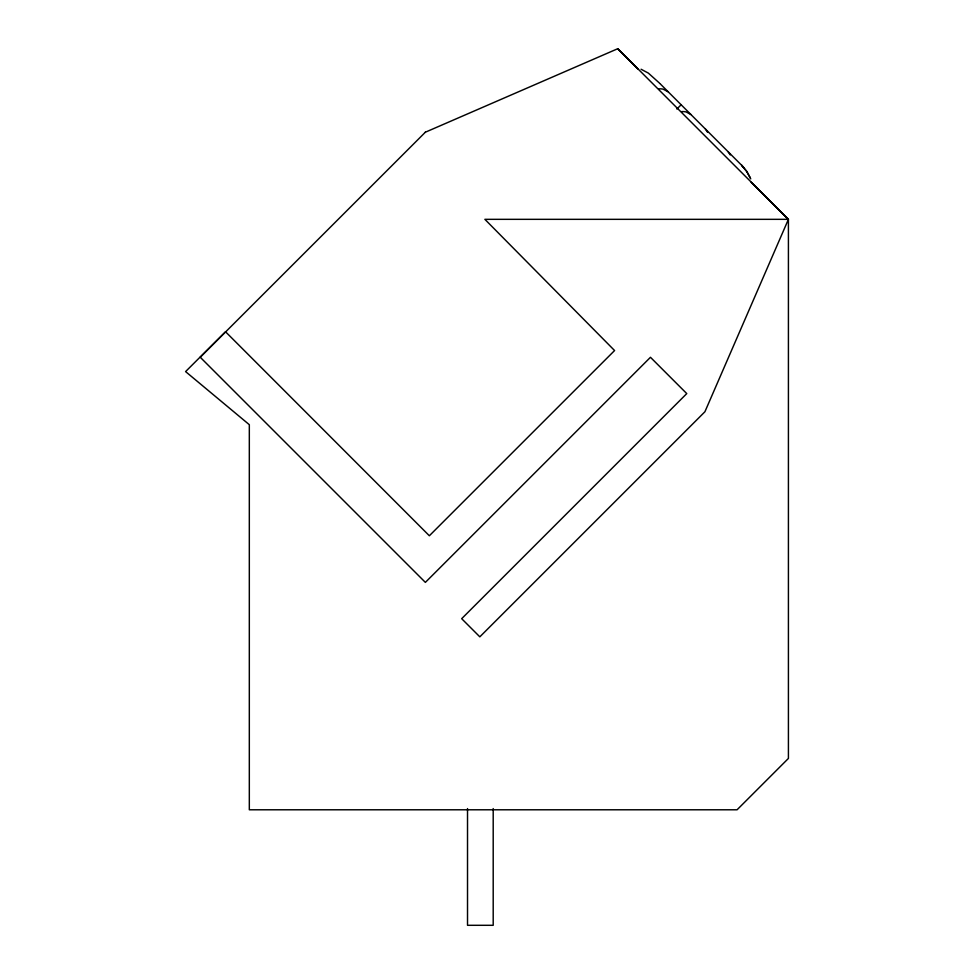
<?xml version="1.0" encoding="UTF-8"?>
<svg xmlns="http://www.w3.org/2000/svg" width="974" height="974" viewBox="0 0 974 974"><rect width="100%" height="100%" fill="white"/><g stroke="black" fill="none" stroke-linecap="round" stroke-linejoin="round"><path stroke-width="1.46" d="M200.169 357.348L425.37 132.196M676.869 109.027L681.143 104.754M425.261 132.257L617.784 48.7L788.416 219.333L788.416 758.429L737.074 809.784L249.32 809.784L249.32 424.701L185.584 371.593L225.518 331.744L429.351 535.761L614.582 350.543L484.882 219.333L788.416 219.333L704.92 411.746L479.829 636.838L461.676 618.685L686.767 393.593L650.462 357.288L425.37 582.379L200.279 357.288M641.087 69.251L648.343 73.099L659.568 83.18M668.188 91.812L663.136 89.17A42.162 18.859 -45 0 0 658.619 88.89M690.919 114.542L686.159 111.961A42.369 18.932 -44.9 0 0 681.605 111.608M660.031 83.654L741.75 165.373L746.559 171.144L750.406 178.108M617.674 48.761L637.909 68.996M751.137 182.223L788.307 219.393M741.604 165.215L744.246 168.1M741.75 165.361L746.888 171.643L750.735 178.899M705.456 129.079L707.501 132.184M728.187 151.81L730.232 154.939M493.197 808.566L493.197 925.3L467.52 925.3L467.52 808.566"/></g></svg>
